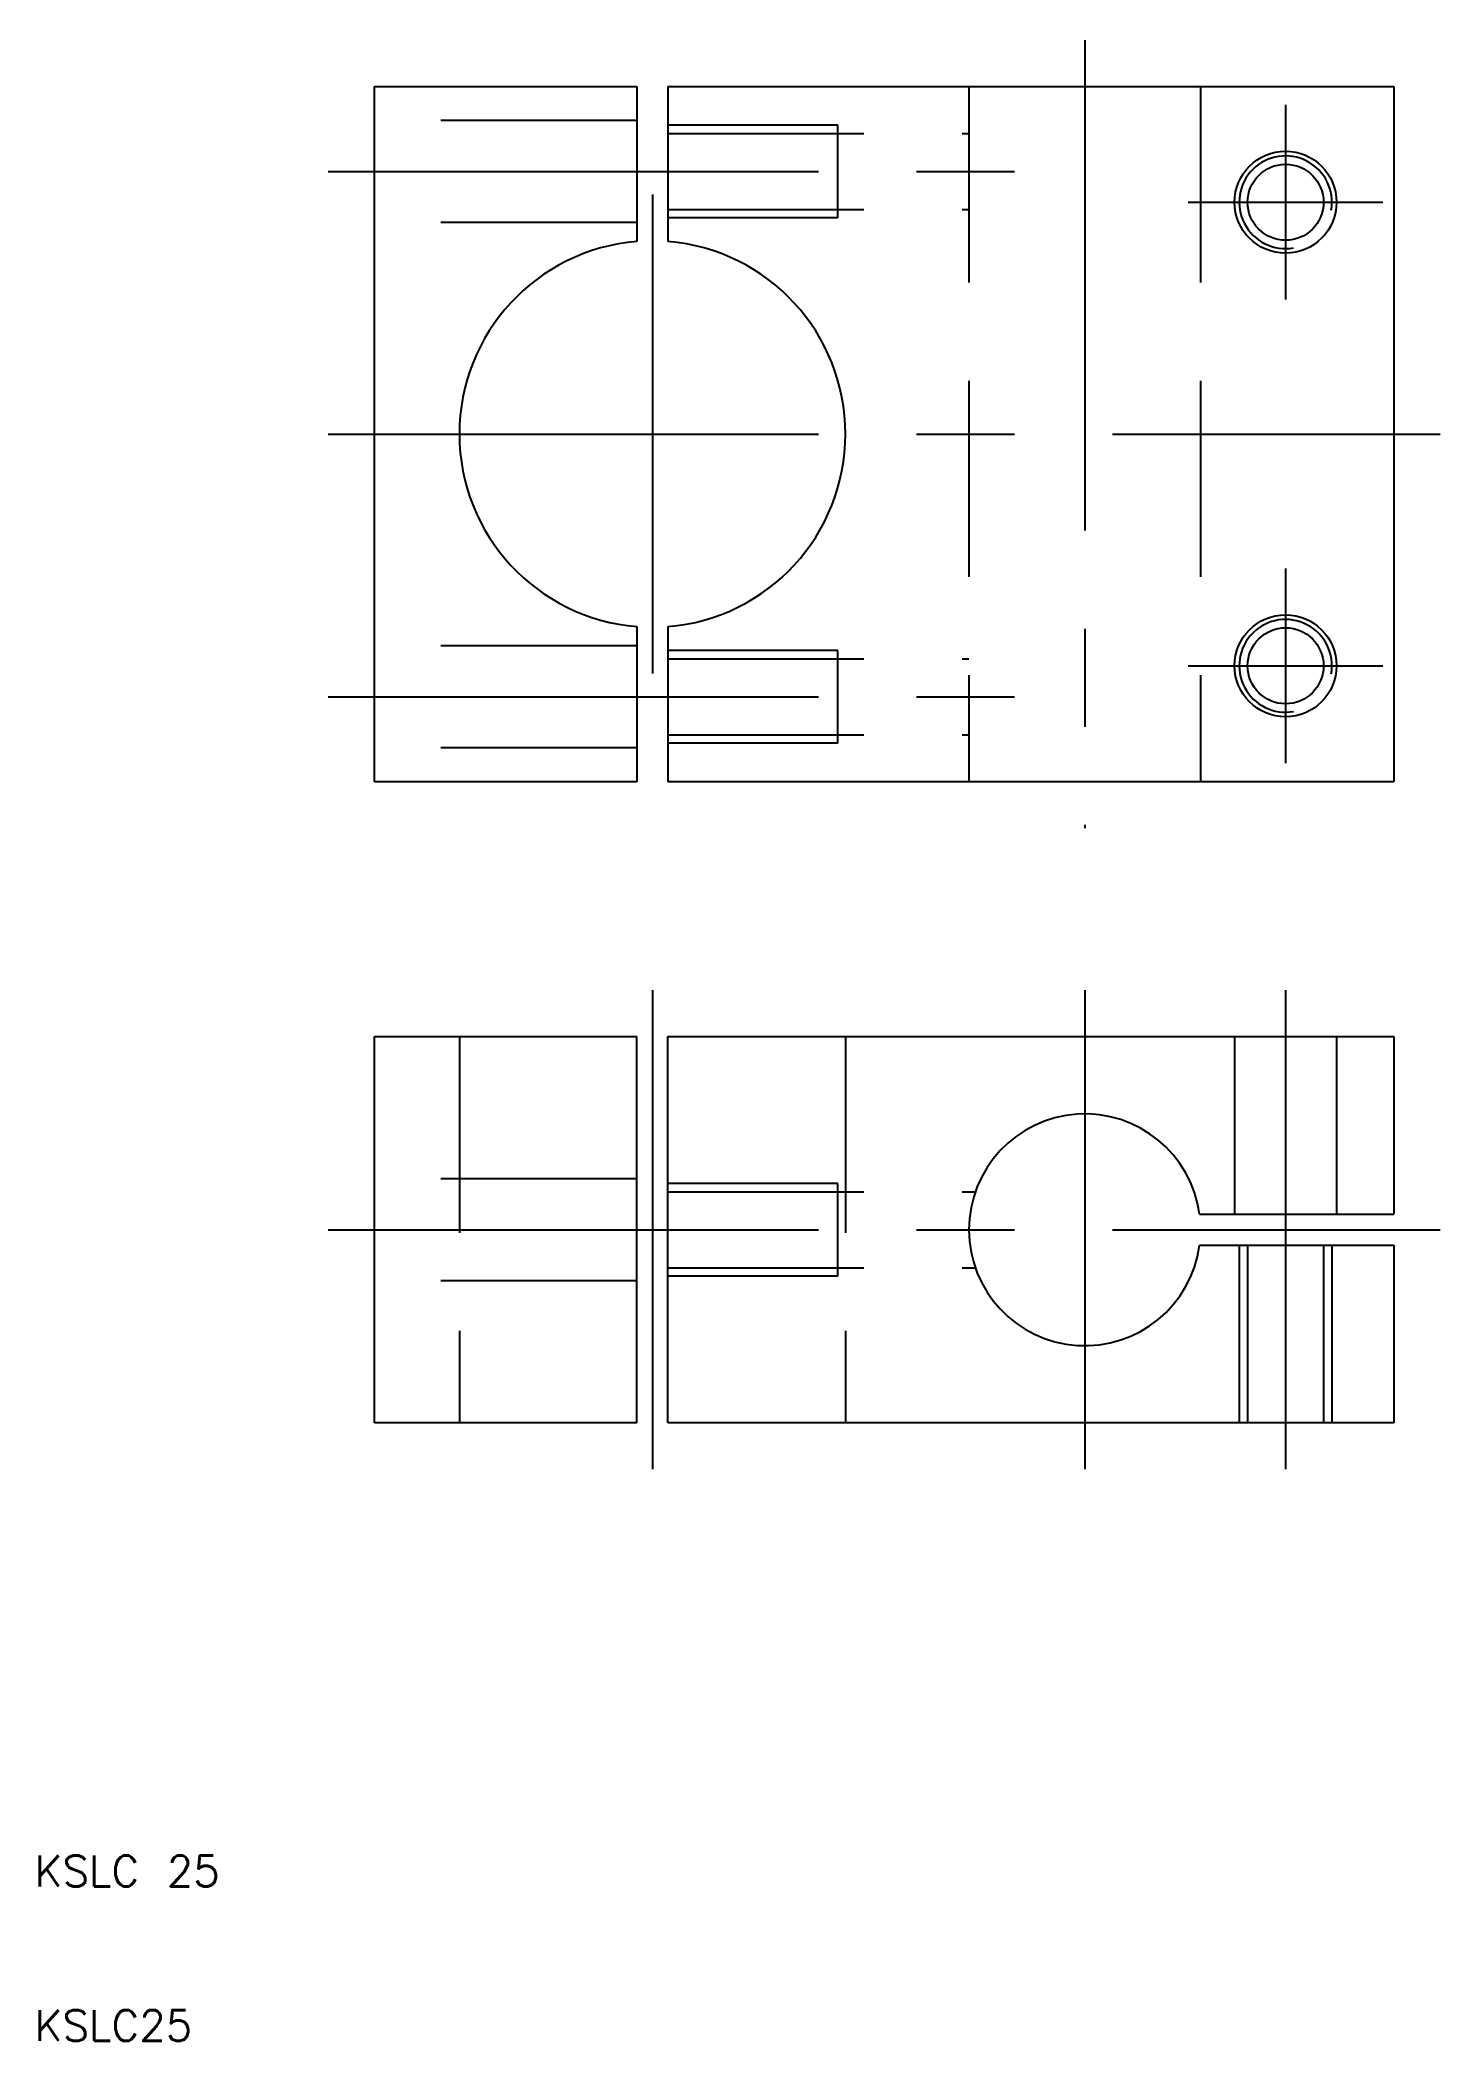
# Model space of a CAD drawing. Extents: x 10 to 101, y 10 to 140.
import ezdxf

# ---------------------------------------------------------------- set-up
doc = ezdxf.new("R2010")
doc.units = 0
doc.linetypes.add('CENTER', pattern=[50.8, 31.75, -6.35, 6.35, -6.35])
doc.linetypes.add('DASHED', pattern=[19.05, 12.7, -6.35])
doc.layers.get('0').update_dxf_attribs({"linetype": 'CONTINUOUS'})
doc.layers.add('CENTER', color=1, linetype='CENTER')
doc.styles.get("Standard").update_dxf_attribs({"font": 'txt.shx'})

msp = doc.modelspace()

# ---------------------------------------------------------------- linework, layer by layer
for p, q in [((32, 91.5), (32, 136.5)), ((32, 136.5), (49, 136.5)), ((49, 136.5), (49, 126.46)), ((51, 136.5), (98, 136.5)), ((51, 136.5), (51, 126.46)), ((98, 136.5), (98, 91.5)), ((49, 101.54), (49, 91.5)), ((51, 101.54), (51, 91.5)), ((49, 91.5), (32, 91.5)), ((98, 91.5), (51, 91.5)), ((32, 75), (49, 75)), ((32, 50), (32, 75)), ((49, 50), (49, 75)), ((51, 75), (98, 75)), ((51, 50), (51, 75)), ((98, 75), (98, 63.5)), ((85.43, 63.5), (98, 63.5)), ((85.43, 61.5), (98, 61.5)), ((98, 61.5), (98, 50)), ((49, 50), (32, 50)), ((98, 50), (51, 50))]:
    msp.add_line(p, q)
at = {"color": 3, "linetype": 'DASHED'}
for p, q in [((70.5, 136.5), (70.5, 91.5)), ((85.5, 136.5), (85.5, 91.5)), ((49, 134.3), (32, 134.3)), ((62, 134), (51, 134)), ((51, 133.46), (70.5, 133.46)), ((62, 128), (62, 134)), ((51, 128.54), (70.5, 128.54)), ((49, 127.7), (32, 127.7)), ((62, 128), (51, 128)), ((49, 100.3), (32, 100.3)), ((62, 100), (51, 100)), ((62, 94), (62, 100)), ((51, 99.46), (70.5, 99.46)), ((51, 94.54), (70.5, 94.54)), ((49, 93.7), (32, 93.7)), ((62, 94), (51, 94)), ((37.5, 75), (37.5, 50)), ((62.5, 75), (62.5, 50)), ((87.7, 75), (87.7, 63.5)), ((94.3, 75), (94.3, 63.5)), ((49, 65.8), (32, 65.8)), ((62, 65.5), (51, 65.5)), ((51, 64.96), (70.91, 64.96)), ((62, 59.5), (62, 65.5)), ((88, 61.5), (88, 50)), ((88.54, 61.5), (88.54, 50)), ((93.46, 61.5), (93.46, 50)), ((94, 61.5), (94, 50)), ((51, 60.04), (70.91, 60.04)), ((49, 59.2), (32, 59.2)), ((62, 59.5), (51, 59.5))]:
    msp.add_line(p, q, dxfattribs=at)
for centre, radius in [((91, 129), 3.3), ((91, 129), 2.46), ((91, 99), 3.3), ((91, 99), 2.46)]:
    msp.add_circle(centre, radius)
at = {"color": 3}
for centre in [(91, 129), (91, 99)]:
    msp.add_arc(centre, 3, 350, 280, dxfattribs=at)
for centre, radius, start, end in [((50, 114), 12.5, 94.5886, 265.4114), ((50, 114), 12.5, 274.5886, 85.4114), ((78, 62.5), 7.5, 7.6623, 352.3377)]:
    msp.add_arc(centre, radius, start, end)
at = {"layer": 'CENTER'}
for p, q in [((78, 139.5), (78, 88.5)), ((91, 135.3), (91, 122.7)), ((29, 131), (73.5, 131)), ((50, 129.5), (50, 98.5)), ((84.7, 129), (97.3, 129)), ((29, 114), (101, 114)), ((91, 105.3), (91, 92.7)), ((84.7, 99), (97.3, 99)), ((29, 97), (73.5, 97)), ((50, 78), (50, 47)), ((78, 78), (78, 47)), ((91, 78), (91, 47)), ((29, 62.5), (101, 62.5))]:
    msp.add_line(p, q, dxfattribs=at)

# ---------------------------------------------------------------- texts
for s, p in [('KSLC 25', (10, 20)), ('KSLC25', (10, 10))]:
    msp.add_text(s, height=2).set_placement(p)

doc.saveas('drawing.dxf')
